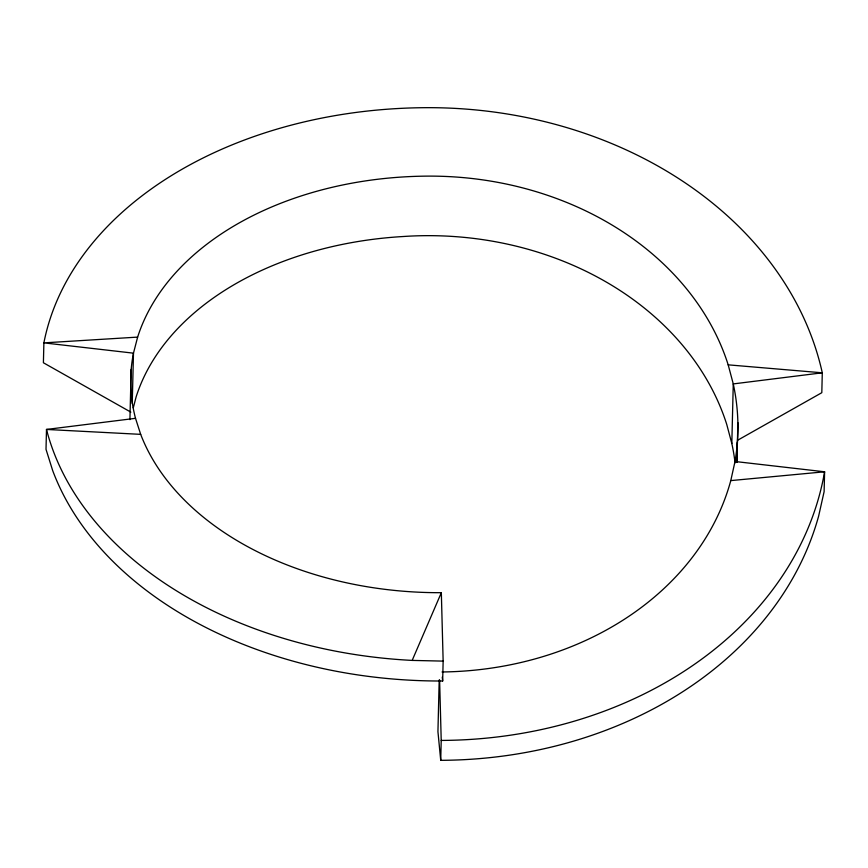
<?xml version="1.0" encoding="UTF-8"?>
<svg xmlns="http://www.w3.org/2000/svg" width="868" height="868" viewBox="0 0 868 868"><rect width="100%" height="100%" fill="white"/><g stroke="black" fill="none" stroke-linecap="round" stroke-linejoin="round"><path stroke-width="1.3" d="M129.918 419.635L131.177 369.421M132.24 403.511L133.477 353.167L137.632 337.109A304.147 208.244 1.1 0 1 428.271 176.117A304.147 247.89 1.8 0 1 728.187 364.842L822.289 372.806L821.812 392.694L737.67 440.217M439.197 679.948L437.939 731.67L440.727 760.325A394.593 316.299 1.7 0 0 818.643 516.069L824.112 491.679L824.6 471.791L735.012 461.494A304.147 247.89 1.8 0 0 733.265 383.916L728.187 364.842M441.269 595.383L441.335 592.681A304.147 208.244 1.1 0 1 140.681 434.358L46.492 429.443L46.015 449.331L52.698 470.619A394.593 276.664 1.2 0 0 442.658 681L443.147 661.112L441.335 592.681L412.17 660.407A394.593 276.664 1.2 0 1 46.492 429.443L135.517 418.333L140.681 434.358M440.727 760.325L441.215 740.426L439.609 680.045M735.066 462.828A304.158 247.944 1.8 0 0 731.822 443.505L733.265 383.916L822.289 372.806A394.593 316.299 1.7 0 0 426.459 107.675A394.593 276.664 1.2 0 0 43.888 342.871L43.4 362.759L130.84 412.126M736.889 462.47L737.377 442.137M736.932 461.971L737.887 422.683M442.051 671.973A304.147 247.89 1.8 0 0 730.78 480.601L735.012 461.494M133.292 407.841L136.167 396.73A304.158 208.179 1.1 0 1 402.98 236.53A304.158 247.944 1.8 0 1 726.744 424.43L731.822 443.515M730.78 480.601L824.6 471.791A394.593 316.299 1.7 0 1 441.215 740.426M137.632 337.109L43.888 342.871L133.477 353.167A304.147 208.244 1.1 0 0 135.517 418.333M412.17 660.407L443.147 661.112M442.279 677.083L442.658 681"/></g></svg>
